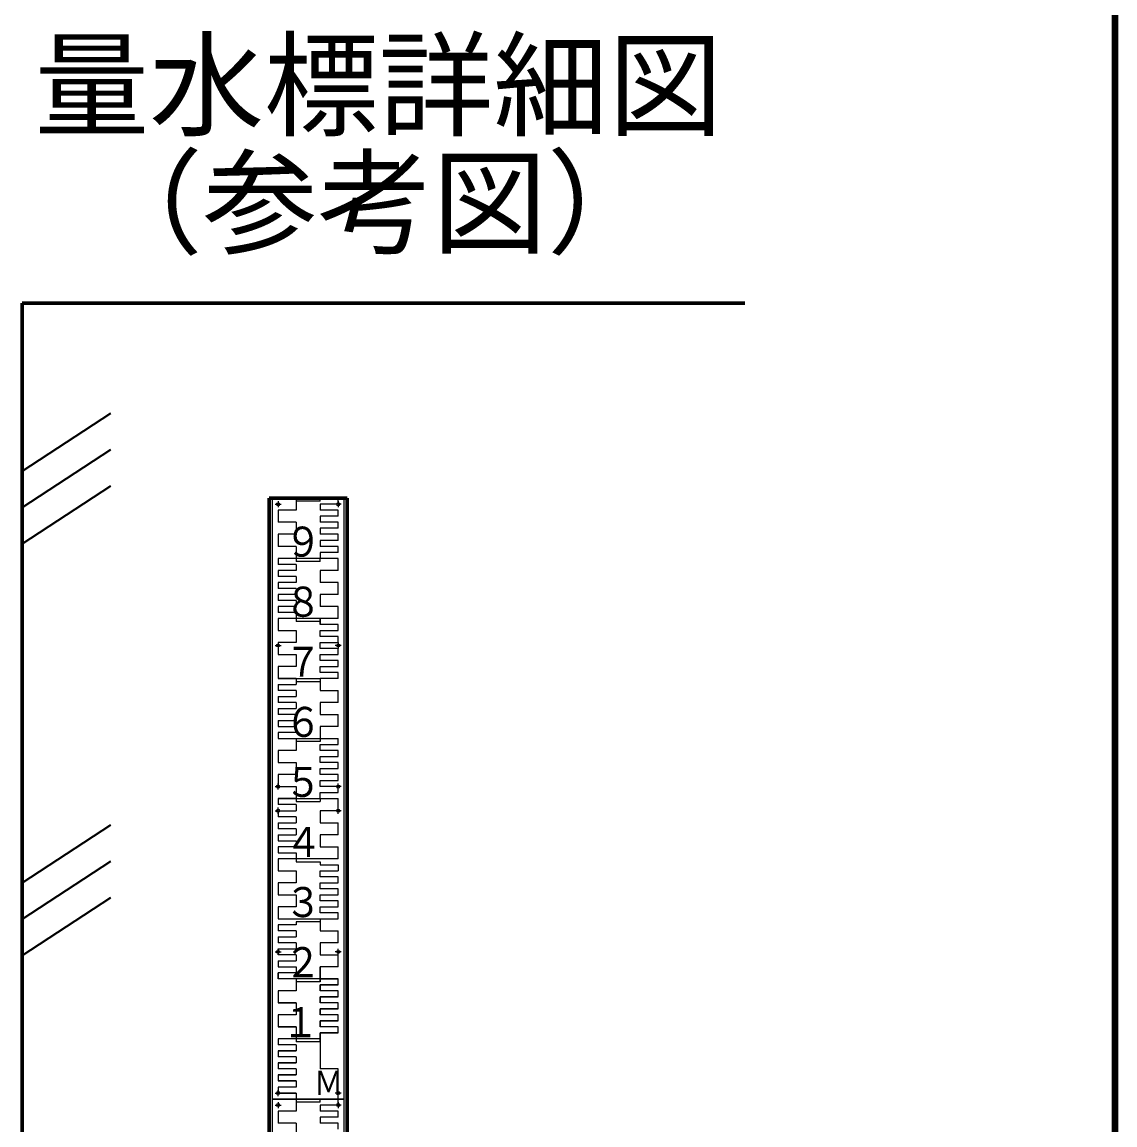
# Model space of a CAD drawing. Header units: millimetres. Extents: x 247104 to 392283, y -100044 to 25995.
# Drawn here: x 332803 to 341899, y 4249 to 13429 of the extents above; entities that cross this region are included whole.
import ezdxf
from ezdxf.enums import TextEntityAlignment as Align

# ---------------------------------------------------------------- set-up
doc = ezdxf.new("R2010")
doc.units = ezdxf.units.MM
doc.header["$LTSCALE"] = 100
for name, color, linetype, lineweight in [('D-STR', 1, 'Continuous', 50), ('D-STR-STR1', 2, 'Continuous', 13), ('D-STR-STRB', 4, 'Continuous', 13), ('D-TTL', 2, 'Continuous', 140), ('D-TTL-TXT', 7, 'Continuous', 13)]:
    doc.layers.add(name, color=color, linetype=linetype, lineweight=lineweight)
doc.styles.add('GO1', font='MS Gothic.ttf', dxfattribs={"width": 0.9})
doc.styles.add('MS ゴシック', font='MS Gothic.ttf')

msp = doc.modelspace()

# ---------------------------------------------------------------- linework, layer by layer
at = {"layer": 'D-STR'}
for p, q in [((334859.4, 9464.9), (334859.4, -5535.1)), ((334859.4, 9464.9), (335509.4, 9464.9)), ((335509.4, 9464.9), (335509.4, -5535.1))]:
    msp.add_line(p, q, dxfattribs=at)
at = {"layer": 'D-STR-STR1', "lineweight": -2}
for p, q in [((332803.2, 9690.3), (333542.1, 10174.4)), ((332803.2, 9388), (333542.1, 9872)), ((332803.2, 9085.6), (333542.1, 9569.7)), ((332803.2, 6263.3), (333542.1, 6747.4)), ((332803.2, 5961), (333542.1, 6445)), ((332803.2, 5658.6), (333542.1, 6142.7))]:
    msp.add_line(p, q, dxfattribs=at)
at = {"layer": 'D-STR-STR1', "lineweight": 13}
for p, q in [((334884.4, 9464.9), (334884.4, 4464.9)), ((335484.4, 9464.9), (334884.4, 9464.9)), ((335084.4, 9464.9), (335084.4, 9364.9)), ((335284.4, 9439.9), (335284.4, 9464.9)), ((335434.4, 9414.9), (335434.4, 9464.9)), ((335484.4, 9464.9), (335434.4, 9464.9)), ((335484.4, 4464.9), (335484.4, 9464.9)), ((334909.4, 9414.9), (334959.4, 9414.9)), ((334934.4, 9439.9), (334934.4, 9389.9)), ((335084.4, 9364.9), (334934.4, 9364.9)), ((334934.4, 9364.9), (334934.4, 9264.9)), ((335284.4, 9439.9), (335084.4, 9439.9)), ((335284.4, 9414.9), (335284.4, 9364.9)), ((335434.4, 9414.9), (335284.4, 9414.9)), ((335434.4, 9364.9), (335284.4, 9364.9)), ((335459.4, 9414.9), (335409.4, 9414.9)), ((335434.4, 9439.9), (335434.4, 9389.9)), ((335434.4, 9314.9), (335434.4, 9364.9)), ((335434.4, 9314.9), (335284.4, 9314.9)), ((335284.4, 9314.9), (335284.4, 9264.9)), ((335084.4, 9264.9), (334934.4, 9264.9)), ((335084.4, 9264.9), (335084.4, 9164.9)), ((335434.4, 9264.9), (335284.4, 9264.9)), ((335434.4, 9214.9), (335284.4, 9214.9)), ((335284.4, 9214.9), (335284.4, 9164.9)), ((335434.4, 9214.9), (335434.4, 9264.9)), ((334934.4, 9164.9), (334934.4, 9064.9)), ((335084.4, 9164.9), (334934.4, 9164.9)), ((335434.4, 9164.9), (335284.4, 9164.9)), ((335284.4, 9114.9), (335284.4, 9064.9)), ((335434.4, 9114.9), (335284.4, 9114.9)), ((335434.4, 9114.9), (335434.4, 9164.9)), ((335084.4, 9064.9), (334934.4, 9064.9)), ((335084.4, 9064.9), (335084.4, 8939.9)), ((335434.4, 9064.9), (335284.4, 9064.9)), ((335434.4, 9014.9), (335284.4, 9014.9)), ((335284.4, 9014.9), (335284.4, 8964.9)), ((335434.4, 9014.9), (335434.4, 9064.9)), ((335084.4, 8964.9), (334934.4, 8964.9)), ((334934.4, 8964.9), (334934.4, 8914.9)), ((335084.4, 8914.9), (334934.4, 8914.9)), ((335284.4, 8964.9), (335084.4, 8964.9)), ((335284.4, 8939.9), (335084.4, 8939.9)), ((335084.4, 8914.9), (335084.4, 8864.9)), ((335434.4, 8964.9), (335284.4, 8964.9)), ((335284.4, 8939.9), (335284.4, 8964.9)), ((335434.4, 8864.9), (335434.4, 8964.9)), ((335084.4, 8864.9), (334934.4, 8864.9)), ((334934.4, 8864.9), (334934.4, 8814.9)), ((335084.4, 8814.9), (334934.4, 8814.9)), ((335084.4, 8814.9), (335084.4, 8764.9)), ((335434.4, 8864.9), (335284.4, 8864.9)), ((335284.4, 8864.9), (335284.4, 8764.9)), ((334934.4, 8764.9), (334934.4, 8714.9)), ((335084.4, 8764.9), (334934.4, 8764.9)), ((335434.4, 8764.9), (335284.4, 8764.9)), ((335434.4, 8664.9), (335434.4, 8764.9)), ((335084.4, 8714.9), (334934.4, 8714.9)), ((335084.4, 8664.9), (334934.4, 8664.9)), ((334934.4, 8664.9), (334934.4, 8614.9)), ((335084.4, 8714.9), (335084.4, 8664.9)), ((335284.4, 8664.9), (335284.4, 8564.9)), ((335434.4, 8664.9), (335284.4, 8664.9)), ((335084.4, 8614.9), (334934.4, 8614.9)), ((334934.4, 8564.9), (334934.4, 8514.9)), ((335084.4, 8564.9), (334934.4, 8564.9)), ((335084.4, 8614.9), (335084.4, 8564.9)), ((335434.4, 8564.9), (335284.4, 8564.9)), ((335434.4, 8464.9), (335434.4, 8564.9)), ((335084.4, 8514.9), (334934.4, 8514.9)), ((335434.4, 8464.9), (334934.4, 8464.9)), ((334934.4, 8464.9), (334934.4, 8364.9)), ((335084.4, 8514.9), (335084.4, 8439.9)), ((335284.4, 8464.9), (335284.4, 8414.9)), ((335284.4, 8414.9), (335284.4, 8464.9)), ((334934.4, 8364.9), (335084.4, 8364.9)), ((335284.4, 8439.9), (335084.4, 8439.9)), ((335084.4, 8364.9), (335084.4, 8264.9)), ((335434.4, 8414.9), (335284.4, 8414.9)), ((335284.4, 8314.9), (335284.4, 8364.9)), ((335284.4, 8364.9), (335434.4, 8364.9)), ((335434.4, 8364.9), (335434.4, 8414.9)), ((335084.4, 8264.9), (334934.4, 8264.9)), ((334934.4, 8264.9), (334934.4, 8164.9)), ((334934.4, 8264.9), (334934.4, 8214.9)), ((335434.4, 8314.9), (335284.4, 8314.9)), ((335284.4, 8214.9), (335284.4, 8264.9)), ((335284.4, 8264.9), (335434.4, 8264.9)), ((335434.4, 8264.9), (335434.4, 8314.9)), ((335434.4, 8264.9), (335434.4, 8214.9)), ((334909.4, 8239.9), (334959.4, 8239.9)), ((335434.4, 8214.9), (335284.4, 8214.9)), ((335459.4, 8239.9), (335409.4, 8239.9)), ((335434.4, 8164.9), (335434.4, 8214.9)), ((334934.4, 8164.9), (335084.4, 8164.9)), ((335084.4, 8164.9), (335084.4, 8064.9)), ((335284.4, 8114.9), (335284.4, 8164.9)), ((335284.4, 8164.9), (335434.4, 8164.9)), ((335434.4, 8114.9), (335284.4, 8114.9)), ((335434.4, 8064.9), (335434.4, 8114.9)), ((334934.4, 8064.9), (334934.4, 7964.9)), ((335084.4, 8064.9), (334934.4, 8064.9)), ((335284.4, 8014.9), (335284.4, 8064.9)), ((335284.4, 8064.9), (335434.4, 8064.9)), ((335434.4, 8014.9), (335284.4, 8014.9)), ((335434.4, 7964.9), (335434.4, 8014.9)), ((334934.4, 7964.9), (335284.4, 7964.9)), ((335084.4, 7964.9), (334934.4, 7964.9)), ((334934.4, 7914.9), (335084.4, 7914.9)), ((334934.4, 7914.9), (334934.4, 7864.9)), ((335084.4, 7964.9), (335084.4, 7914.9)), ((335084.4, 7939.9), (335284.4, 7939.9)), ((335284.4, 7964.9), (335284.4, 7864.9)), ((335434.4, 7964.9), (335284.4, 7964.9)), ((335084.4, 7864.9), (334934.4, 7864.9)), ((334934.4, 7814.9), (335084.4, 7814.9)), ((334934.4, 7814.9), (334934.4, 7764.9)), ((335084.4, 7864.9), (335084.4, 7814.9)), ((335284.4, 7864.9), (335434.4, 7864.9)), ((335434.4, 7764.9), (335434.4, 7864.9)), ((335084.4, 7764.9), (334934.4, 7764.9)), ((334934.4, 7714.9), (335084.4, 7714.9)), ((334934.4, 7714.9), (334934.4, 7664.9)), ((335084.4, 7764.9), (335084.4, 7714.9)), ((335284.4, 7764.9), (335284.4, 7664.9)), ((335434.4, 7764.9), (335284.4, 7764.9)), ((335084.4, 7664.9), (334934.4, 7664.9)), ((335084.4, 7664.9), (335084.4, 7614.9)), ((335284.4, 7664.9), (335434.4, 7664.9)), ((335434.4, 7564.9), (335434.4, 7664.9)), ((334934.4, 7614.9), (335084.4, 7614.9)), ((334934.4, 7614.9), (334934.4, 7564.9)), ((334934.4, 7564.9), (335084.4, 7564.9)), ((335084.4, 7564.9), (335084.4, 7514.9)), ((335284.4, 7564.9), (335284.4, 7464.9)), ((335284.4, 7564.9), (335284.4, 7464.9)), ((335434.4, 7564.9), (335284.4, 7564.9)), ((334934.4, 7514.9), (334934.4, 7464.9)), ((335084.4, 7514.9), (334934.4, 7514.9)), ((334934.4, 7464.9), (335434.4, 7464.9)), ((334934.4, 7464.9), (335084.4, 7464.9)), ((335084.4, 7464.9), (335084.4, 7364.9)), ((335284.4, 7439.9), (335084.4, 7439.9)), ((335284.4, 7464.9), (335284.4, 7439.9)), ((335284.4, 7464.9), (335284.4, 7439.9)), ((335434.4, 7414.9), (335434.4, 7464.9)), ((335084.4, 7364.9), (334934.4, 7364.9)), ((334934.4, 7364.9), (334934.4, 7264.9)), ((335284.4, 7364.9), (335284.4, 7414.9)), ((335284.4, 7414.9), (335434.4, 7414.9)), ((335284.4, 7364.9), (335284.4, 7414.9)), ((335284.4, 7414.9), (335434.4, 7414.9)), ((335434.4, 7364.9), (335284.4, 7364.9)), ((335434.4, 7314.9), (335434.4, 7364.9)), ((334934.4, 7264.9), (335084.4, 7264.9)), ((335084.4, 7264.9), (335084.4, 7164.9)), ((335284.4, 7264.9), (335284.4, 7314.9)), ((335284.4, 7314.9), (335434.4, 7314.9)), ((335434.4, 7264.9), (335284.4, 7264.9)), ((335434.4, 7214.9), (335434.4, 7264.9)), ((335084.4, 7164.9), (334934.4, 7164.9)), ((334934.4, 7164.9), (334934.4, 7064.9)), ((335284.4, 7164.9), (335284.4, 7214.9)), ((335284.4, 7214.9), (335434.4, 7214.9)), ((335434.4, 7164.9), (335284.4, 7164.9)), ((335434.4, 7114.9), (335434.4, 7164.9)), ((334934.4, 7039.9), (334934.4, 7089.9)), ((335284.4, 7064.9), (335284.4, 7114.9)), ((335284.4, 7114.9), (335434.4, 7114.9)), ((335434.4, 7039.9), (335434.4, 7089.9)), ((334909.4, 7064.9), (334959.4, 7064.9)), ((334934.4, 7064.9), (335084.4, 7064.9)), ((335084.4, 7064.9), (335084.4, 6964.9)), ((335434.4, 7064.9), (335284.4, 7064.9)), ((335284.4, 6964.9), (335284.4, 7014.9)), ((335284.4, 7014.9), (335434.4, 7014.9)), ((335459.4, 7064.9), (335409.4, 7064.9)), ((335434.4, 7014.9), (335434.4, 7064.9)), ((334934.4, 6964.9), (334934.4, 6914.9)), ((334934.4, 6964.9), (335434.4, 6964.9)), ((335084.4, 6964.9), (334934.4, 6964.9)), ((335084.4, 6914.9), (334934.4, 6914.9)), ((334934.4, 6839.9), (334934.4, 6889.9)), ((335084.4, 6964.9), (335084.4, 6939.9)), ((335084.4, 6939.9), (335284.4, 6939.9)), ((335084.4, 6914.9), (335084.4, 6864.9)), ((335284.4, 6964.9), (335284.4, 6939.9)), ((335434.4, 6864.9), (335434.4, 6964.9)), ((335434.4, 6839.9), (335434.4, 6889.9)), ((334909.4, 6864.9), (334959.4, 6864.9)), ((334934.4, 6864.9), (335084.4, 6864.9)), ((334934.4, 6864.9), (334934.4, 6814.9)), ((335084.4, 6814.9), (334934.4, 6814.9)), ((335084.4, 6814.9), (335084.4, 6764.9)), ((335284.4, 6864.9), (335284.4, 6764.9)), ((335434.4, 6864.9), (335284.4, 6864.9)), ((335459.4, 6864.9), (335409.4, 6864.9)), ((334934.4, 6764.9), (335084.4, 6764.9)), ((334934.4, 6764.9), (334934.4, 6714.9)), ((335084.4, 6714.9), (334934.4, 6714.9)), ((335084.4, 6714.9), (335084.4, 6664.9)), ((335284.4, 6764.9), (335434.4, 6764.9)), ((335434.4, 6664.9), (335434.4, 6764.9)), ((334934.4, 6664.9), (335084.4, 6664.9)), ((334934.4, 6664.9), (334934.4, 6614.9)), ((334934.4, 6614.9), (335084.4, 6614.9)), ((335084.4, 6614.9), (335084.4, 6564.9)), ((335284.4, 6664.9), (335284.4, 6564.9)), ((335434.4, 6664.9), (335284.4, 6664.9)), ((335084.4, 6564.9), (334934.4, 6564.9)), ((334934.4, 6564.9), (334934.4, 6514.9)), ((335284.4, 6564.9), (335434.4, 6564.9)), ((335434.4, 6464.9), (335434.4, 6564.9)), ((334934.4, 6514.9), (335084.4, 6514.9)), ((334934.4, 6464.9), (334934.4, 6364.9)), ((335434.4, 6464.9), (334934.4, 6464.9)), ((335084.4, 6514.9), (335084.4, 6464.9)), ((335084.4, 6464.9), (335084.4, 6439.9)), ((335084.4, 6439.9), (335284.4, 6439.9)), ((335284.4, 6439.9), (335284.4, 6414.9)), ((335284.4, 6439.9), (335284.4, 6414.9)), ((334934.4, 6364.9), (335084.4, 6364.9)), ((335084.4, 6364.9), (335084.4, 6264.9)), ((335284.4, 6414.9), (335434.4, 6414.9)), ((335284.4, 6314.9), (335284.4, 6364.9)), ((335284.4, 6364.9), (335434.4, 6364.9)), ((335434.4, 6414.9), (335434.4, 6364.9)), ((335084.4, 6264.9), (334934.4, 6264.9)), ((334934.4, 6264.9), (334934.4, 6164.9)), ((335434.4, 6314.9), (335284.4, 6314.9)), ((335284.4, 6214.9), (335284.4, 6264.9)), ((335284.4, 6264.9), (335434.4, 6264.9)), ((335434.4, 6264.9), (335434.4, 6314.9)), ((334934.4, 6164.9), (335084.4, 6164.9)), ((335084.4, 6164.9), (335084.4, 6064.9)), ((335434.4, 6214.9), (335284.4, 6214.9)), ((335284.4, 6114.9), (335284.4, 6164.9)), ((335284.4, 6164.9), (335434.4, 6164.9)), ((335434.4, 6164.9), (335434.4, 6214.9)), ((335084.4, 6064.9), (334934.4, 6064.9)), ((334934.4, 6064.9), (334934.4, 5964.9)), ((335434.4, 6114.9), (335284.4, 6114.9)), ((335284.4, 6014.9), (335284.4, 6064.9)), ((335284.4, 6064.9), (335434.4, 6064.9)), ((335434.4, 6064.9), (335434.4, 6114.9)), ((335434.4, 6014.9), (335284.4, 6014.9)), ((335434.4, 5964.9), (335434.4, 6014.9)), ((334934.4, 5964.9), (335284.4, 5964.9)), ((335084.4, 5914.9), (334934.4, 5914.9)), ((334934.4, 5914.9), (334934.4, 5864.9)), ((335284.4, 5939.9), (335084.4, 5939.9)), ((335084.4, 5939.9), (335084.4, 5914.9)), ((335284.4, 5964.9), (335284.4, 5864.9)), ((335284.4, 5964.9), (335284.4, 5939.9)), ((335284.4, 5964.9), (335434.4, 5964.9)), ((335084.4, 5864.9), (334934.4, 5864.9)), ((334934.4, 5814.9), (335084.4, 5814.9)), ((334934.4, 5814.9), (334934.4, 5764.9)), ((335084.4, 5864.9), (335084.4, 5814.9)), ((335284.4, 5864.9), (335434.4, 5864.9)), ((335434.4, 5764.9), (335434.4, 5864.9)), ((335084.4, 5764.9), (334934.4, 5764.9)), ((334934.4, 5714.9), (335084.4, 5714.9)), ((334934.4, 5714.9), (334934.4, 5664.9)), ((334934.4, 5664.9), (334934.4, 5714.9)), ((335084.4, 5764.9), (335084.4, 5714.9)), ((335284.4, 5764.9), (335284.4, 5664.9)), ((335434.4, 5764.9), (335284.4, 5764.9)), ((335434.4, 5664.9), (335434.4, 5714.9)), ((334909.4, 5689.9), (334959.4, 5689.9)), ((335084.4, 5664.9), (334934.4, 5664.9)), ((334934.4, 5614.9), (335084.4, 5614.9)), ((334934.4, 5614.9), (334934.4, 5564.9)), ((335084.4, 5664.9), (335084.4, 5614.9)), ((335284.4, 5664.9), (335434.4, 5664.9)), ((335459.4, 5689.9), (335409.4, 5689.9)), ((335434.4, 5564.9), (335434.4, 5664.9)), ((334934.4, 5564.9), (335084.4, 5564.9)), ((334934.4, 5464.9), (334934.4, 5514.9)), ((335084.4, 5514.9), (334934.4, 5514.9)), ((334934.4, 5514.9), (334934.4, 5464.9)), ((335084.4, 5564.9), (335084.4, 5514.9)), ((335284.4, 5439.9), (335284.4, 5564.9)), ((335284.4, 5564.9), (335284.4, 5464.9)), ((335434.4, 5564.9), (335284.4, 5564.9)), ((335434.4, 5464.9), (334934.4, 5464.9)), ((335084.4, 5464.9), (335084.4, 5364.9)), ((335084.4, 5464.9), (335084.4, 5364.9)), ((335284.4, 5439.9), (335084.4, 5439.9)), ((335284.4, 5464.9), (335284.4, 5439.9)), ((335284.4, 5464.9), (335434.4, 5464.9)), ((335434.4, 5414.9), (335434.4, 5464.9)), ((335434.4, 5414.9), (335434.4, 5464.9)), ((334934.4, 5364.9), (334934.4, 5264.9)), ((334934.4, 5364.9), (334934.4, 5264.9)), ((335084.4, 5364.9), (334934.4, 5364.9)), ((335084.4, 5364.9), (334934.4, 5364.9)), ((335434.4, 5414.9), (335284.4, 5414.9)), ((335284.4, 5414.9), (335284.4, 5364.9)), ((335284.4, 5364.9), (335284.4, 5414.9)), ((335284.4, 5414.9), (335434.4, 5414.9)), ((335434.4, 5364.9), (335284.4, 5364.9)), ((335434.4, 5364.9), (335284.4, 5364.9)), ((335434.4, 5314.9), (335434.4, 5364.9)), ((335434.4, 5314.9), (335434.4, 5364.9)), ((335084.4, 5264.9), (334934.4, 5264.9)), ((334934.4, 5264.9), (335084.4, 5264.9)), ((335084.4, 5264.9), (335084.4, 5164.9)), ((335084.4, 5264.9), (335084.4, 5164.9)), ((335284.4, 5314.9), (335284.4, 5264.9)), ((335284.4, 5264.9), (335284.4, 5314.9)), ((335434.4, 5314.9), (335284.4, 5314.9)), ((335284.4, 5314.9), (335434.4, 5314.9)), ((335434.4, 5264.9), (335284.4, 5264.9)), ((335434.4, 5264.9), (335284.4, 5264.9)), ((335434.4, 5214.9), (335434.4, 5264.9)), ((335434.4, 5214.9), (335434.4, 5264.9)), ((335084.4, 5164.9), (334934.4, 5164.9)), ((334934.4, 5164.9), (334934.4, 5064.9)), ((335084.4, 5164.9), (334934.4, 5164.9)), ((334934.4, 5164.9), (334934.4, 5064.9)), ((335434.4, 5214.9), (335284.4, 5214.9)), ((335284.4, 5214.9), (335284.4, 5164.9)), ((335284.4, 5164.9), (335284.4, 5214.9)), ((335284.4, 5214.9), (335434.4, 5214.9)), ((335434.4, 5164.9), (335284.4, 5164.9)), ((335434.4, 5164.9), (335284.4, 5164.9)), ((335434.4, 5114.9), (335434.4, 5164.9)), ((335434.4, 5114.9), (335434.4, 5164.9)), ((335084.4, 5064.9), (334934.4, 5064.9)), ((334934.4, 5064.9), (335084.4, 5064.9)), ((335084.4, 5064.9), (335084.4, 4939.9)), ((335084.4, 5064.9), (335084.4, 4964.9)), ((335434.4, 5114.9), (335284.4, 5114.9)), ((335284.4, 5114.9), (335284.4, 5064.9)), ((335284.4, 5064.9), (335284.4, 5114.9)), ((335284.4, 5114.9), (335434.4, 5114.9)), ((335434.4, 5064.9), (335284.4, 5064.9)), ((335434.4, 5064.9), (335284.4, 5064.9)), ((335434.4, 5014.9), (335434.4, 5064.9)), ((335434.4, 5014.9), (335434.4, 5064.9)), ((335084.4, 4964.9), (334934.4, 4964.9)), ((334934.4, 4964.9), (334934.4, 4914.9)), ((335084.4, 4964.9), (334934.4, 4964.9)), ((334934.4, 4964.9), (334934.4, 4914.9)), ((335284.4, 4964.9), (335084.4, 4964.9)), ((335084.4, 4964.9), (335084.4, 4939.9)), ((335284.4, 5014.9), (335284.4, 4714.9)), ((335434.4, 5014.9), (335284.4, 5014.9)), ((335284.4, 4964.9), (335284.4, 5014.9)), ((335284.4, 5014.9), (335434.4, 5014.9)), ((335284.4, 4939.9), (335284.4, 4964.9)), ((335084.4, 4914.9), (334934.4, 4914.9)), ((335084.4, 4914.9), (334934.4, 4914.9)), ((335284.4, 4939.9), (335084.4, 4939.9)), ((335084.4, 4914.9), (335084.4, 4864.9)), ((335084.4, 4914.9), (335084.4, 4864.9)), ((335084.4, 4864.9), (334934.4, 4864.9)), ((334934.4, 4864.9), (334934.4, 4814.9)), ((334934.4, 4864.9), (335084.4, 4864.9)), ((334934.4, 4864.9), (334934.4, 4814.9)), ((335084.4, 4814.9), (334934.4, 4814.9)), ((335084.4, 4814.9), (334934.4, 4814.9)), ((335084.4, 4814.9), (335084.4, 4764.9)), ((335084.4, 4814.9), (335084.4, 4764.9)), ((334934.4, 4764.9), (334934.4, 4714.9)), ((334934.4, 4764.9), (334934.4, 4714.9)), ((335084.4, 4764.9), (334934.4, 4764.9)), ((334934.4, 4764.9), (335084.4, 4764.9)), ((335084.4, 4714.9), (334934.4, 4714.9)), ((335084.4, 4714.9), (334934.4, 4714.9)), ((335084.4, 4714.9), (335084.4, 4664.9)), ((335084.4, 4714.9), (335084.4, 4664.9)), ((335434.4, 4714.9), (335284.4, 4714.9)), ((335434.4, 4464.9), (335434.4, 4714.9)), ((335084.4, 4664.9), (334934.4, 4664.9)), ((334934.4, 4664.9), (334934.4, 4614.9)), ((334934.4, 4664.9), (335084.4, 4664.9)), ((334934.4, 4664.9), (334934.4, 4614.9)), ((335084.4, 4614.9), (334934.4, 4614.9)), ((334934.4, 4614.9), (335084.4, 4614.9)), ((335084.4, 4614.9), (335084.4, 4564.9)), ((335084.4, 4614.9), (335084.4, 4564.9)), ((334884.4, 4514.9), (334884.4, 4464.9)), ((334909.4, 4514.9), (334959.4, 4514.9)), ((335084.4, 4564.9), (334934.4, 4564.9)), ((334934.4, 4564.9), (334934.4, 4514.9)), ((335084.4, 4564.9), (334934.4, 4564.9)), ((334934.4, 4564.9), (334934.4, 4514.9)), ((334934.4, 4489.9), (334934.4, 4539.9)), ((335084.4, 4514.9), (334934.4, 4514.9)), ((334934.4, 4514.9), (335084.4, 4514.9)), ((335084.4, 4514.9), (335084.4, 4464.9)), ((335084.4, 4514.9), (335084.4, 4464.9)), ((335459.4, 4514.9), (335409.4, 4514.9)), ((335434.4, 4489.9), (335434.4, 4539.9)), ((334884.4, 4464.9), (335484.4, 4464.9)), ((334884.4, 4464.9), (334934.4, 4464.9)), ((335484.4, 4464.9), (334884.4, 4464.9)), ((334884.4, 4464.9), (334884.4, -535.1)), ((334909.4, 4414.9), (334959.4, 4414.9)), ((335444.4, 4464.9), (334924.4, 4464.9)), ((334934.4, 4439.9), (334934.4, 4389.9)), ((335084.4, 4464.9), (335084.4, 4364.9)), ((335284.4, 4439.9), (335084.4, 4439.9)), ((335284.4, 4439.9), (335284.4, 4464.9)), ((335284.4, 4414.9), (335284.4, 4364.9)), ((335434.4, 4414.9), (335284.4, 4414.9)), ((335459.4, 4414.9), (335409.4, 4414.9)), ((335434.4, 4414.9), (335434.4, 4464.9)), ((335484.4, 4464.9), (335434.4, 4464.9)), ((335434.4, 4439.9), (335434.4, 4389.9)), ((335484.4, -535.1), (335484.4, 4464.9)), ((335084.4, 4364.9), (334934.4, 4364.9)), ((334934.4, 4364.9), (334934.4, 4264.9)), ((335434.4, 4364.9), (335284.4, 4364.9)), ((335434.4, 4314.9), (335284.4, 4314.9)), ((335284.4, 4314.9), (335284.4, 4264.9)), ((335434.4, 4314.9), (335434.4, 4364.9)), ((335084.4, 4264.9), (334934.4, 4264.9)), ((335084.4, 4264.9), (335084.4, 4164.9)), ((335434.4, 4264.9), (335284.4, 4264.9)), ((335434.4, 4214.9), (335434.4, 4264.9))]:
    msp.add_line(p, q, dxfattribs=at)
for centre in [(334934.4, 9414.9), (335434.4, 9414.9), (334934.4, 8239.9), (335434.4, 8239.9), (334934.4, 7064.9), (335434.4, 7064.9), (334934.4, 6864.9), (335434.4, 6864.9), (334934.4, 5689.9), (335434.4, 5689.9), (334934.4, 4514.9), (335434.4, 4514.9), (334934.4, 4414.9), (335434.4, 4414.9)]:
    msp.add_circle(centre, 12.5, dxfattribs=at)
at = {"layer": 'D-STR-STRB', "lineweight": 50}
for q in [(338817.9, 11089.9), (332803.2, -5535.1)]:
    msp.add_line((332803.2, 11089.9), q, dxfattribs=at)
at = {"layer": 'D-TTL'}
msp.add_line((341899, 23795), (341899, -31205), dxfattribs=at)

# ---------------------------------------------------------------- texts
at = {"layer": 'D-STR-STR1', "lineweight": 13, "style": 'GO1', "width": 0.9}
for s, height, p in [('９', 250, (334989.4, 8978.9)), ('８', 250, (334988.4, 8478.9)), ('７', 250, (334988.4, 7978.9)), ('６', 250, (334988.4, 7478.9)), ('５', 250, (334988.4, 6978.9)), ('４', 250, (334992.4, 6478.9)), ('３', 250, (334989.4, 5978.9)), ('２', 250, (334986.3, 5478.9)), ('１', 250, (334967, 4978.9)), ('Ｍ', 200, (335231.3, 4499.7))]:
    msp.add_text(s, height=height, dxfattribs=at).set_placement(p)
at = {"layer": 'D-TTL-TXT', "style": 'MS ゴシック'}
for s, p in [('量水標詳細図', (335770.9, 12917.6)), ('（参考図）', (335739.5, 11937.7))]:
    msp.add_text(s, height=700, dxfattribs=at).set_placement(p, align=Align.MIDDLE)

doc.saveas('drawing.dxf')
